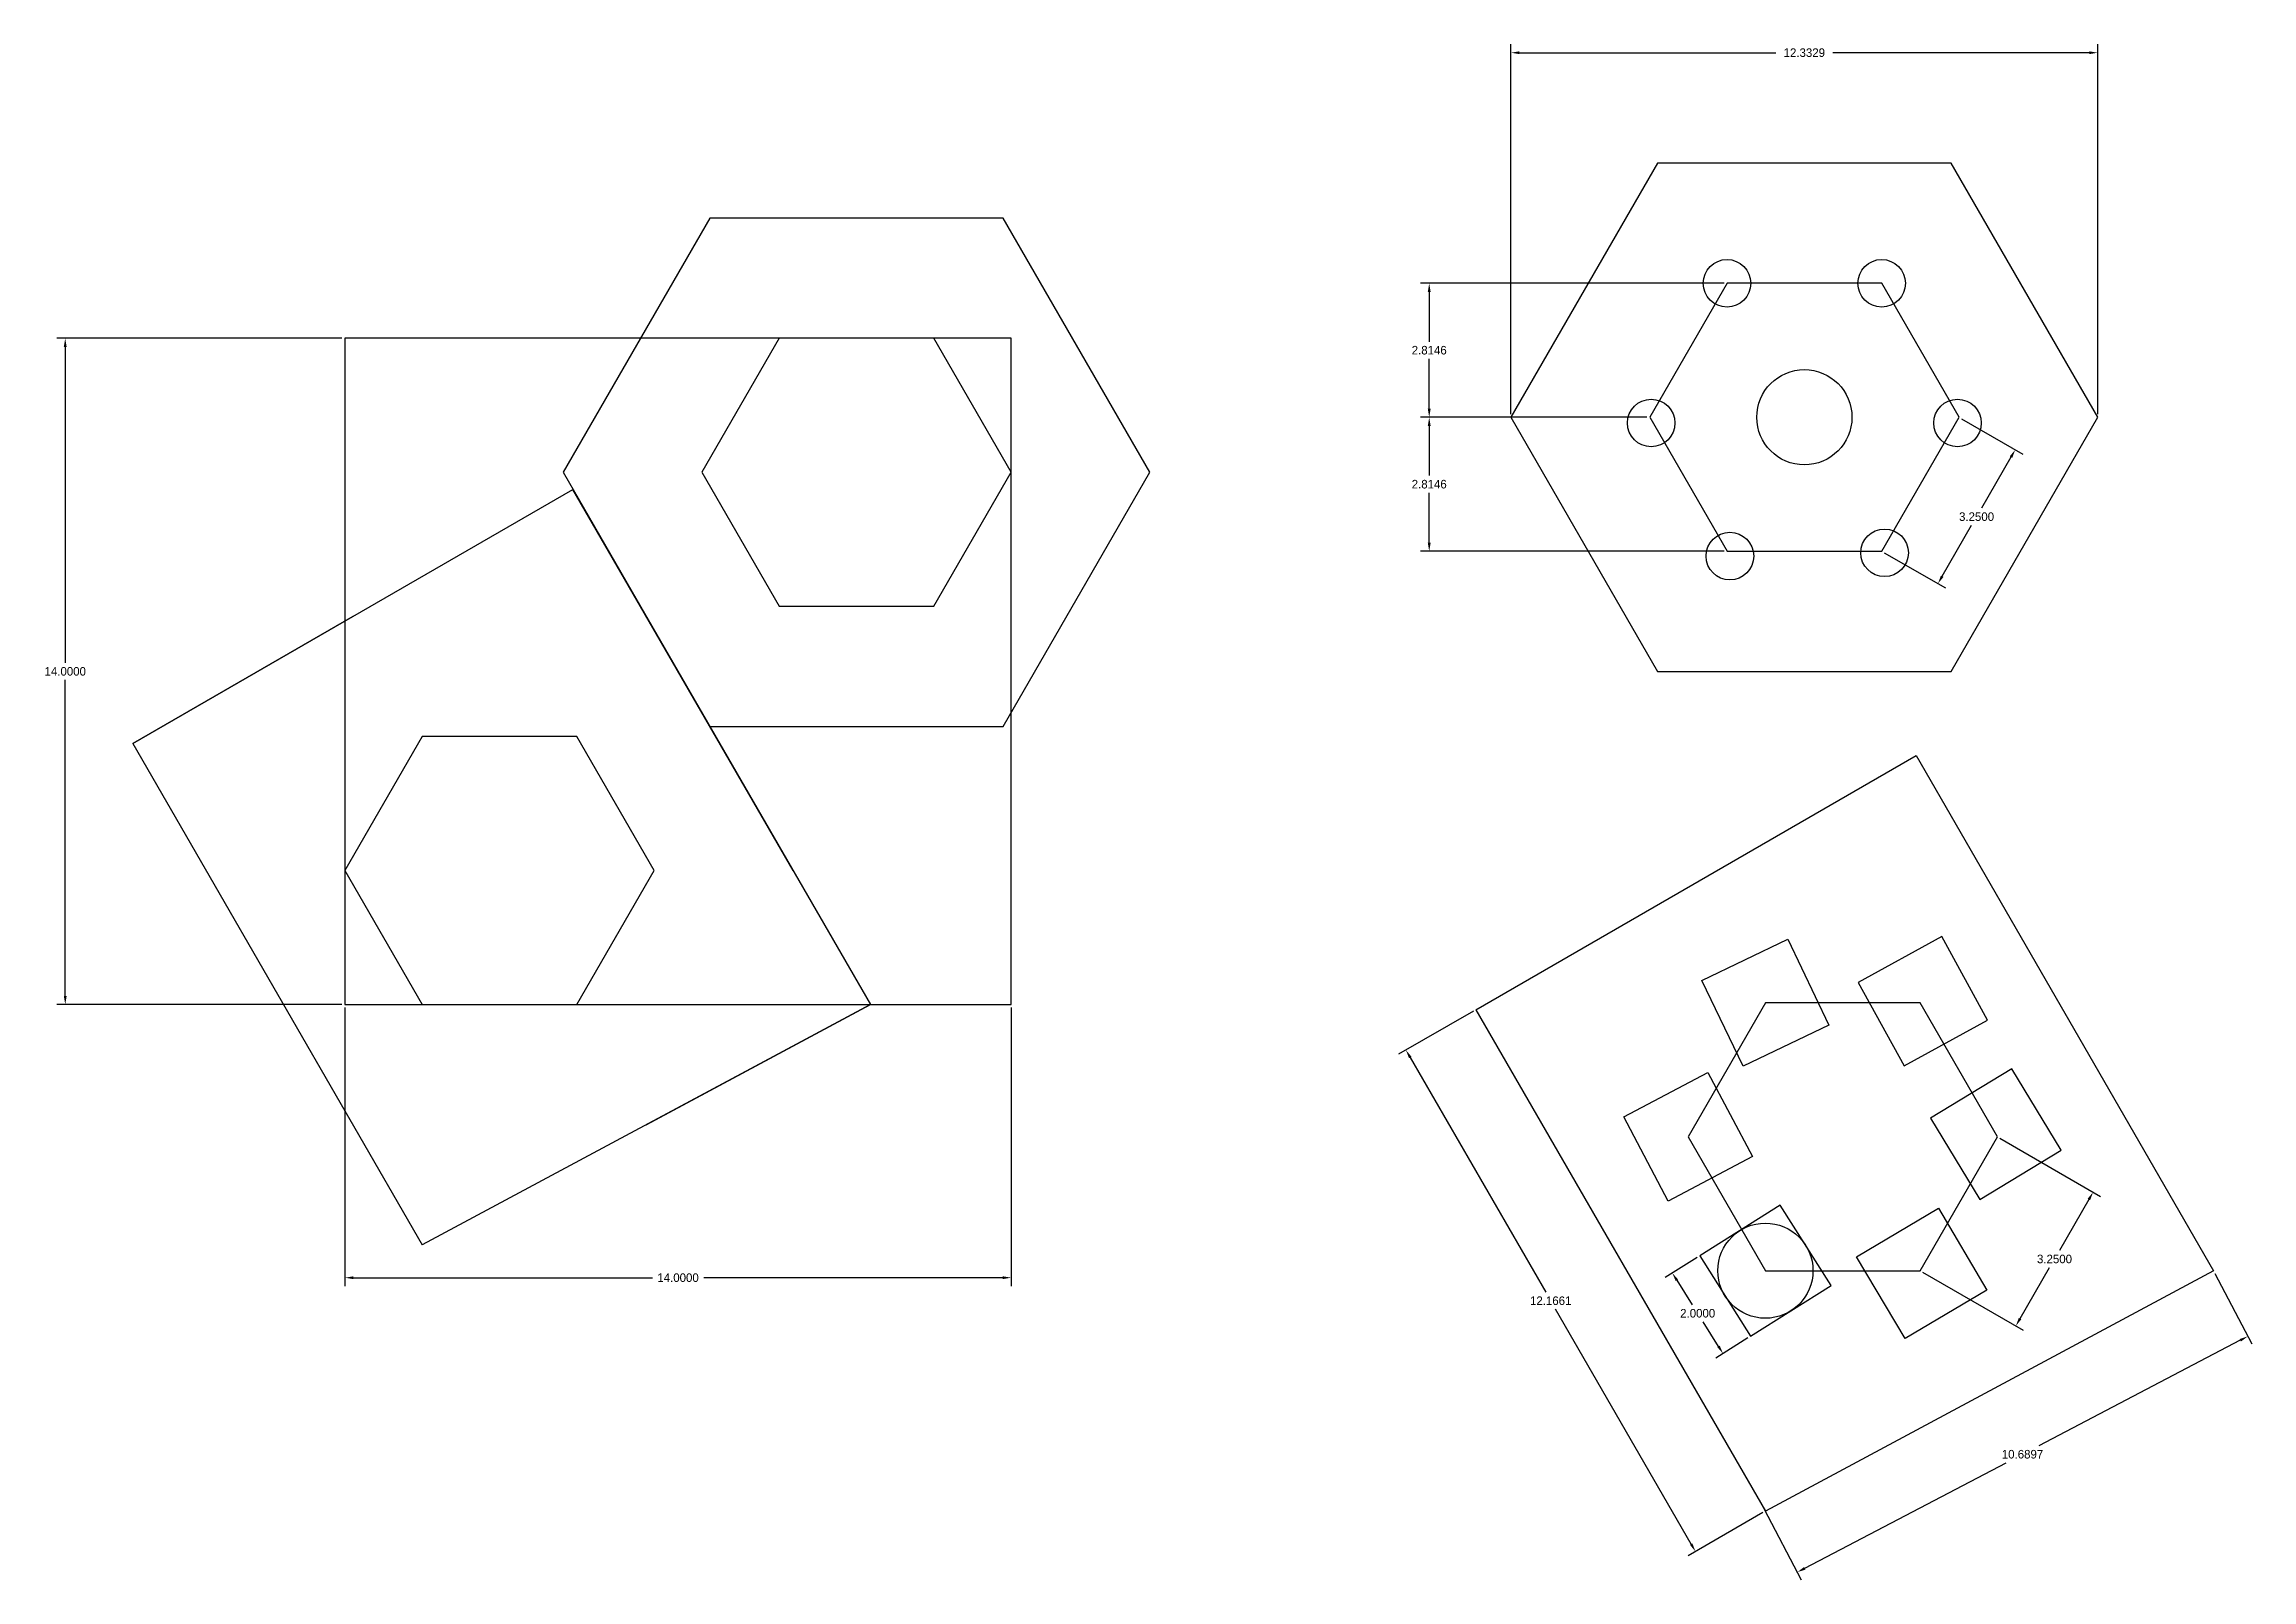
# Model space of a CAD drawing. Header units: inches. Extents: x -6.3 to 40.1, y -12.1 to 20.2.
import ezdxf

# ---------------------------------------------------------------- set-up
doc = ezdxf.new("R2010")
doc.units = ezdxf.units.IN
doc.header["$MEASUREMENT"] = 0
doc.dimstyles.get("Standard").update_dxf_attribs({"dimtxt": 0.18, "dimasz": 0.18, "dimexe": 0.18, "dimexo": 0.0625, "dimgap": 0.09, "dimtad": 0, "dimtih": 1, "dimtoh": 1, "dimdec": 4, "dimzin": 0, "dimdsep": 46, "dimtxsty": 'Standard', "dimcen": 0.09, "dimadec": 0, "dimazin": 0, "dimtfac": 1, "dimtdec": 4, "dimtofl": 0, "dimtmove": 0, "dimatfit": 3, "dimfxl": 1, "dimtolj": 1, "dimtzin": 0, "dimarcsym": 0})

# ---------------------------------------------------------------- blocks, each defined once
blk = doc.blocks.new('*D8')
at = {"color": 0, "lineweight": -2}
for p, q in [((24.5, 12.403), (24.5, 20.18)), ((24.68, 20), (30.066, 20)), ((36.653, 20), (31.266, 20)), ((36.833, 12.403), (36.833, 20.18))]:
    blk.add_line(p, q, dxfattribs=at)
at = {"color": 0}
for points in [[(24.68, 20.03), (24.68, 19.97), (24.5, 20)], [(36.653, 20.03), (36.653, 19.97), (36.833, 20)]]:
    blk.add_solid(points, dxfattribs=at)
at = {"layer": 'Defpoints', "color": 0}
for p in [(36.833, 20), (24.5, 12.34), (36.833, 12.34)]:
    blk.add_point(p, dxfattribs=at)
at = {"color": 0, "insert": (30.666, 20), "char_height": 0.18, "attachment_point": 5}
blk.add_mtext('\\A1;12.3329', dxfattribs=at)
blk = doc.blocks.new('*D12')
at = {"color": 0, "lineweight": -2}
for p, q in [((23.711, -0.139), (22.139, -1.046)), ((22.385, -1.112), (25.233, -6.044)), ((28.288, -11.337), (25.44, -6.404)), ((29.794, -10.675), (28.222, -11.582))]:
    blk.add_line(p, q, dxfattribs=at)
at = {"color": 0}
for points in [[(22.411, -1.097), (22.359, -1.127), (22.295, -0.956)], [(28.314, -11.322), (28.262, -11.352), (28.378, -11.492)]]:
    blk.add_solid(points, dxfattribs=at)
at = {"layer": 'Defpoints', "color": 0}
for p in [(23.765, -0.108), (29.848, -10.644), (28.378, -11.492)]:
    blk.add_point(p, dxfattribs=at)
at = {"color": 0, "insert": (25.337, -6.224), "char_height": 0.18, "attachment_point": 5}
blk.add_mtext('\\A1;12.1661', dxfattribs=at)
blk = doc.blocks.new('*D13')
at = {"color": 0, "lineweight": -2}
for p, q in [((39.293, -5.648), (40.07, -7.131)), ((39.827, -7.055), (35.595, -9.27)), ((30.675, -11.846), (34.907, -9.63)), ((29.823, -10.606), (30.599, -12.088))]:
    blk.add_line(p, q, dxfattribs=at)
at = {"color": 0}
for points in [[(39.813, -7.028), (39.841, -7.081), (39.986, -6.971)], [(30.661, -11.819), (30.689, -11.872), (30.516, -11.929)]]:
    blk.add_solid(points, dxfattribs=at)
at = {"layer": 'Defpoints', "color": 0}
for p in [(39.264, -5.592), (39.986, -6.971), (29.794, -10.55)]:
    blk.add_point(p, dxfattribs=at)
at = {"color": 0, "insert": (35.251, -9.45), "char_height": 0.18, "attachment_point": 5}
blk.add_mtext('\\A1;10.6897', dxfattribs=at)
blk = doc.blocks.new('*D14')
at = {"color": 0, "lineweight": -2}
for p, q in [((27.354, 12.34), (22.604, 12.34)), ((22.784, 12.16), (22.784, 11.113)), ((22.784, 9.706), (22.784, 10.753)), ((28.979, 9.526), (22.604, 9.526))]:
    blk.add_line(p, q, dxfattribs=at)
at = {"color": 0}
for points in [[(22.754, 12.16), (22.814, 12.16), (22.784, 12.34)], [(22.754, 9.706), (22.814, 9.706), (22.784, 9.526)]]:
    blk.add_solid(points, dxfattribs=at)
at = {"layer": 'Defpoints', "color": 0}
for p in [(22.784, 12.34), (27.416, 12.34), (29.041, 9.526)]:
    blk.add_point(p, dxfattribs=at)
at = {"color": 0, "insert": (22.784, 10.933), "char_height": 0.18, "attachment_point": 5}
blk.add_mtext('\\A1;2.8146', dxfattribs=at)
blk = doc.blocks.new('*D15')
at = {"color": 0, "lineweight": -2}
for p, q in [((28.979, 15.155), (22.604, 15.155)), ((22.784, 14.975), (22.784, 13.928)), ((22.784, 12.52), (22.784, 13.568)), ((27.354, 12.34), (22.604, 12.34))]:
    blk.add_line(p, q, dxfattribs=at)
at = {"color": 0}
for points in [[(22.754, 14.975), (22.814, 14.975), (22.784, 15.155)], [(22.754, 12.52), (22.814, 12.52), (22.784, 12.34)]]:
    blk.add_solid(points, dxfattribs=at)
at = {"layer": 'Defpoints', "color": 0}
for p in [(22.784, 15.155), (29.041, 15.155), (27.416, 12.34)]:
    blk.add_point(p, dxfattribs=at)
at = {"color": 0, "insert": (22.784, 13.748), "char_height": 0.18, "attachment_point": 5}
blk.add_mtext('\\A1;2.8146', dxfattribs=at)
blk = doc.blocks.new('*D16')
at = {"color": 0, "lineweight": -2}
for p, q in [((33.971, 12.309), (35.254, 11.568)), ((35.008, 11.502), (34.389, 10.431)), ((33.563, 8.999), (34.182, 10.071)), ((32.346, 9.494), (33.629, 8.754))]:
    blk.add_line(p, q, dxfattribs=at)
at = {"color": 0}
for points in [[(34.982, 11.517), (35.034, 11.487), (35.098, 11.658)], [(33.537, 9.014), (33.589, 8.984), (33.473, 8.844)]]:
    blk.add_solid(points, dxfattribs=at)
at = {"layer": 'Defpoints', "color": 0}
for p in [(33.916, 12.34), (32.291, 9.526), (33.473, 8.844)]:
    blk.add_point(p, dxfattribs=at)
at = {"color": 0, "insert": (34.285, 10.251), "char_height": 0.18, "attachment_point": 5}
blk.add_mtext('\\A1;3.2500', dxfattribs=at)
blk = doc.blocks.new('*D17')
at = {"color": 0, "lineweight": -2}
for p, q in [((34.777, -2.809), (36.891, -4.03)), ((36.645, -4.096), (36.027, -5.167)), ((35.2, -6.598), (35.819, -5.527)), ((33.152, -5.624), (35.266, -6.844))]:
    blk.add_line(p, q, dxfattribs=at)
at = {"color": 0}
for points in [[(36.619, -4.081), (36.671, -4.111), (36.735, -3.94)], [(35.174, -6.583), (35.226, -6.613), (35.11, -6.754)]]:
    blk.add_solid(points, dxfattribs=at)
at = {"layer": 'Defpoints', "color": 0}
for p in [(34.723, -2.778), (33.098, -5.592), (35.11, -6.754)]:
    blk.add_point(p, dxfattribs=at)
at = {"color": 0, "insert": (35.923, -5.347), "char_height": 0.18, "attachment_point": 5}
blk.add_mtext('\\A1;3.2500', dxfattribs=at)
blk = doc.blocks.new('*D18')
at = {"color": 0, "lineweight": -2}
for p, q in [((28.416, -5.312), (27.74, -5.738)), ((27.988, -5.794), (28.312, -6.308)), ((28.862, -7.182), (28.539, -6.668)), ((29.482, -7.005), (28.806, -7.43))]:
    blk.add_line(p, q, dxfattribs=at)
at = {"color": 0}
for points in [[(28.014, -5.778), (27.963, -5.81), (27.892, -5.642)], [(28.887, -7.166), (28.837, -7.198), (28.958, -7.334)]]:
    blk.add_solid(points, dxfattribs=at)
at = {"layer": 'Defpoints', "color": 0}
for p in [(28.469, -5.279), (28.958, -7.334), (29.534, -6.972)]:
    blk.add_point(p, dxfattribs=at)
at = {"color": 0, "insert": (28.425, -6.488), "char_height": 0.18, "attachment_point": 5}
blk.add_mtext('\\A1;2.0000', dxfattribs=at)
blk = doc.blocks.new('*D19')
at = {"color": 0, "lineweight": -2}
for p, q in [((-0.062, 14), (-6.057, 14)), ((-5.877, 13.82), (-5.877, 7.18)), ((-5.877, 0.18), (-5.877, 6.82)), ((-0.062, 0), (-6.057, 0))]:
    blk.add_line(p, q, dxfattribs=at)
at = {"color": 0}
for points in [[(-5.907, 13.82), (-5.847, 13.82), (-5.877, 14)], [(-5.907, 0.18), (-5.847, 0.18), (-5.877, 0)]]:
    blk.add_solid(points, dxfattribs=at)
at = {"layer": 'Defpoints', "color": 0}
for p in [(0, 14), (-5.877, 0), (0, 0)]:
    blk.add_point(p, dxfattribs=at)
at = {"color": 0, "insert": (-5.877, 7), "char_height": 0.18, "attachment_point": 5}
blk.add_mtext('\\A1;14.0000', dxfattribs=at)
blk = doc.blocks.new('*D20')
at = {"color": 0, "lineweight": -2}
for p, q in [((0, -0.063), (0, -5.92)), ((14, -0.063), (14, -5.92)), ((0.18, -5.74), (6.46, -5.74)), ((13.82, -5.74), (7.54, -5.74))]:
    blk.add_line(p, q, dxfattribs=at)
at = {"color": 0}
for points in [[(0.18, -5.71), (0.18, -5.77), (0, -5.74)], [(13.82, -5.71), (13.82, -5.77), (14, -5.74)]]:
    blk.add_solid(points, dxfattribs=at)
at = {"layer": 'Defpoints', "color": 0}
for p in [(0, 0), (14, 0), (14, -5.74)]:
    blk.add_point(p, dxfattribs=at)
at = {"color": 0, "insert": (7, -5.74), "char_height": 0.18, "attachment_point": 5}
blk.add_mtext('\\A1;14.0000', dxfattribs=at)

msp = doc.modelspace()

# ---------------------------------------------------------------- linework, layer by layer
for p, q in [((-4.45806, 5.48473), (4.79161, 10.82504)), ((9.41645, 2.81458), (4.79161, 10.82504)), ((4.79161, 10.82504), (11.04145, 0)), ((7.8125, 5.59271), (6.1875, 8.40729)), ((0.16677, 8.15489), (-4.45806, 5.48473)), ((-4.45806, 5.48473), (1.625, -5.05144)), ((23.76479, -0.10773), (33.01447, 5.23257)), ((33.01447, 5.23257), (39.26431, -5.59247)), ((9.41645, 2.81458), (11.04145, 0)), ((11.04145, 0), (1.625, -5.05144)), ((6.33323, -2.52572), (11.04145, 0)), ((23.76479, -0.10773), (29.84785, -10.64391)), ((39.26431, -5.59247), (29.84785, -10.64391))]:
    msp.add_line(p, q)
for points in [[(27.58323, 7), (33.74968, 7), (36.8329, 12.3403), (33.74968, 17.68061), (27.58323, 17.68061), (24.5, 12.3403)], [(7.66677, 5.84511), (13.83323, 5.84511), (16.91645, 11.18542), (13.83323, 16.52572), (7.66677, 16.52572), (4.58355, 11.18542)], [(32.29145, 15.15489), (29.04145, 15.15489), (27.41645, 12.3403), (29.04145, 9.52572), (32.29145, 9.52572), (33.91645, 12.3403)], [(0, 0), (14, 0), (14, 14), (0, 14)], [(12.375, 14), (9.125, 14), (7.5, 11.18542), (9.125, 8.37083), (12.375, 8.37083), (14, 11.18542)], [(1.625, 0), (4.875, 0), (6.5, 2.81458), (4.875, 5.62917), (1.625, 5.62917), (0, 2.81458)], [(34.51663, -0.32613), (33.55373, 1.42681), (31.80078, 0.46391), (32.76368, -1.28903)], [(29.37838, -1.29732), (28.51384, 0.50617), (30.31732, 1.37072), (31.18187, -0.43277)], [(29.84785, -5.59247), (33.09785, -5.59247), (34.72285, -2.77788), (33.09785, 0.0367), (29.84785, 0.0367), (28.22285, -2.77788)], [(34.35393, -4.09558), (36.06367, -3.06054), (35.02862, -1.3508), (33.31888, -2.38585)], [(29.57386, -3.19594), (27.8048, -4.12889), (26.87184, -2.35983), (28.64091, -1.42687)], [(30.16131, -4.21343), (28.46882, -5.27901), (29.53439, -6.9715), (31.22689, -5.90593)], [(34.50328, -6.00221), (32.78197, -7.02059), (31.76359, -5.29929), (33.4849, -4.28091)]]:
    msp.add_lwpolyline(points, close=True)
for centre, radius in [((29.04145, 15.15489), 0.5), ((32.29145, 15.15489), 0.5), ((30.66645, 12.3403), 1), ((27.44793, 12.21967), 0.5), ((33.88497, 12.21967), 0.5), ((29.10257, 9.42242), 0.5), ((32.35183, 9.49171), 0.5), ((29.84785, -5.59247), 1)]:
    msp.add_circle(centre, radius)

# ---------------------------------------------------------------- dimensions: what is measured, and where the dimension line sits
dim = msp.add_aligned_dim(p1=(24.5, 12.3403), p2=(36.8329, 12.3403), distance=7.6597, dimstyle='Standard', override={"dimtxsty": 'Standard'})
dim.commit()
dim.dimension.update_dxf_attribs({"geometry": '*D8', "text_midpoint": (30.66645, 20)})
for base, p1, p2, picture, middle in [((22.78353, 15.15489), (27.41645, 12.3403), (29.04145, 15.15489), '*D15', (22.78353, 13.7476)), ((22.78353, 12.3403), (29.04145, 9.52572), (27.41645, 12.3403), '*D14', (22.78353, 10.93301))]:
    dim = msp.add_linear_dim(base=base, p1=p1, p2=p2, angle=270, dimstyle='Standard')
    dim.commit()
    dim.dimension.update_dxf_attribs({"geometry": picture, "text_midpoint": middle})
for p1, p2, distance, picture, middle in [((0, 14), (0, 0), -5.87703, '*D19', (-5.87703, 7)), ((33.91645, 12.3403), (32.29145, 9.52572), 1.36425, '*D16', (34.28543, 10.25089)), ((0, 0), (14, 0), -5.74039, '*D20', (7, -5.74039)), ((23.76479, -0.10773), (29.84785, -10.64391), -1.69714, '*D12', (25.33655, -6.22439)), ((34.72285, -2.77788), (33.09785, -5.59247), 2.32358, '*D17', (35.92263, -5.34697)), ((28.46882, -5.27901), (29.53439, -6.9715), -0.68111, '*D18', (28.42521, -6.48814)), ((29.79373, -10.55016), (39.26431, -5.59247), -1.55634, '*D13', (35.25082, -9.45015))]:
    dim = msp.add_aligned_dim(p1=p1, p2=p2, distance=distance, dimstyle='Standard')
    dim.commit()
    dim.dimension.update_dxf_attribs({"geometry": picture, "text_midpoint": middle})

doc.saveas('drawing.dxf')
